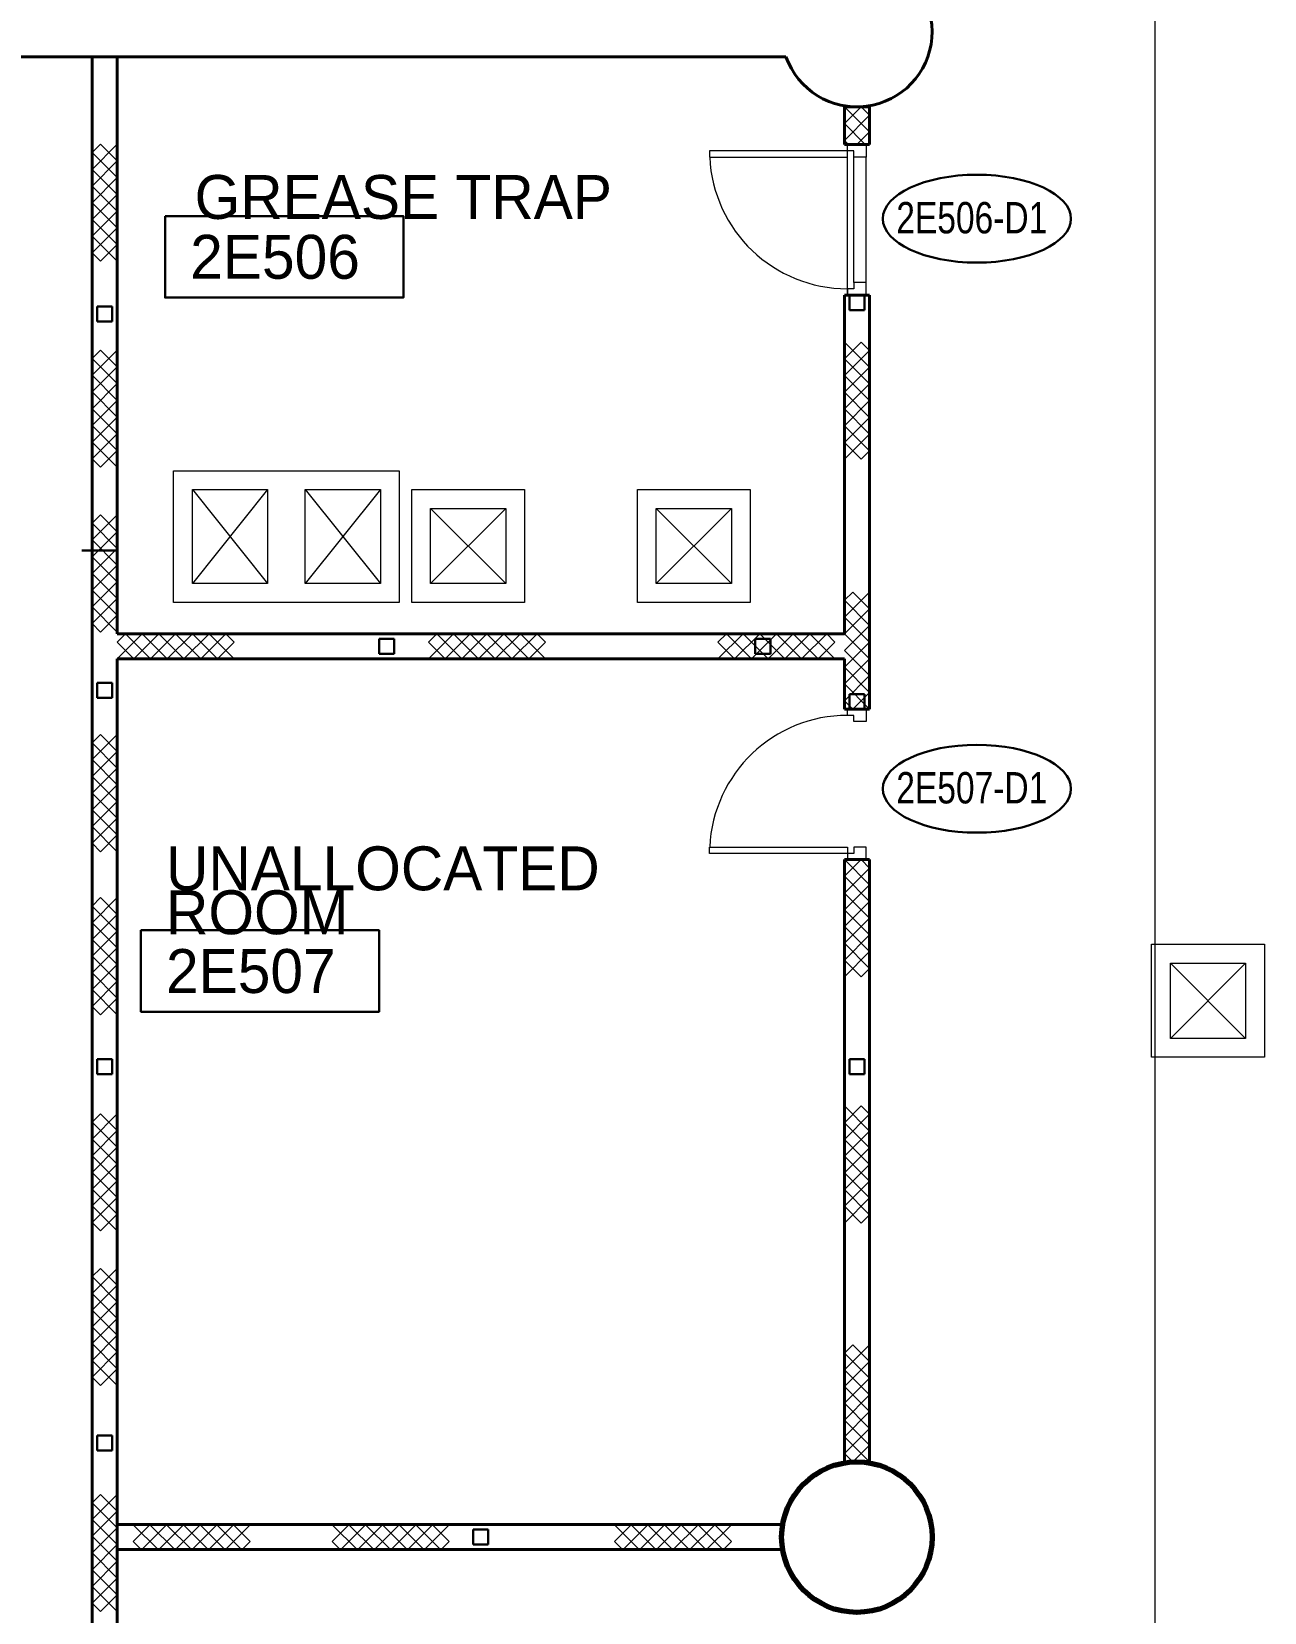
# Model space of a CAD drawing. Header units: metres. Extents: x 1807 to 3745, y 842 to 1968.
# Drawn here: x 3371.42 to 3381.25, y 1523.4 to 1536 of the extents above; entities that cross this region are included whole.
import ezdxf
from ezdxf.enums import TextEntityAlignment as Align

# ---------------------------------------------------------------- set-up
doc = ezdxf.new("R2010")
doc.units = ezdxf.units.M
doc.header["$MEASUREMENT"] = 0
doc.layers.get('0').update_dxf_attribs({"lineweight": 0})
for name, color, linetype, lineweight in [('Level 1', 7, 'Continuous', 0), ('Level 31', 7, 'Continuous', 0), ('Level 33', 7, 'Continuous', 0), ('Primary Door', 7, 'Continuous', 0), ('TRIRIGA DOOR BOX', 7, 'Continuous', 0)]:
    doc.layers.add(name, color=color, linetype=linetype, lineweight=lineweight)
doc.styles.add('Style-CHAR_FAST_FONT', font='CHAR_FAST_FONT.shx', dxfattribs={"height": 0.2})

# ---------------------------------------------------------------- blocks, each defined once
blk = doc.blocks.new('AnonymusCell_24')
at = {"layer": 'Primary Door', "color": 7, "linetype": 'Continuous', "lineweight": 30}
blk.add_ellipse((0, 0), major_axis=(0.75, 0), ratio=0.466667, dxfattribs=at)
at = {"layer": 'Primary Door', "color": 7, "linetype": 'Continuous', "lineweight": 30, "style": 'Style-CHAR_FAST_FONT', "width": 0.799986}
blk.add_text('2E507-D1', height=0.25, dxfattribs=at).set_placement((-0.643, 0.133), align=Align.TOP_LEFT)
blk = doc.blocks.new('AnonymusCell_200')
at = {"layer": 'Primary Door', "color": 7, "linetype": 'Continuous', "lineweight": 30}
blk.add_ellipse((0, 0), major_axis=(0.75, 0), ratio=0.466667, dxfattribs=at)
at = {"layer": 'Primary Door', "color": 7, "linetype": 'Continuous', "lineweight": 30, "style": 'Style-CHAR_FAST_FONT', "width": 0.799986}
blk.add_text('2E506-D1', height=0.25, dxfattribs=at).set_placement((-0.643, 0.133), align=Align.TOP_LEFT)

msp = doc.modelspace()

# ---------------------------------------------------------------- linework, layer by layer
at = {"layer": 'Level 1', "color": 7, "linetype": 'Continuous', "lineweight": 0}
for p, q in [((3380.375, 1544.25), (3380.375, 1520.25)), ((3377.9, 1535.4), (3378.1, 1535.2)), ((3378.033, 1535.4), (3377.9, 1535.267)), ((3377.9, 1535.133), (3378.1, 1535.333)), ((3378.1, 1535.333), (3378.033, 1535.4)), ((3377.9, 1535.267), (3378.067, 1535.1)), ((3378.1, 1535.2), (3378, 1535.1)), ((3371.967, 1535.102), (3371.9, 1535.036)), ((3371.9, 1534.902), (3372.1, 1535.102)), ((3372.1, 1534.969), (3371.967, 1535.102)), ((3377.933, 1535.1), (3377.9, 1535.133)), ((3377.925, 1535.1), (3378.075, 1535.1)), ((3377.925, 1535.05), (3377.925, 1535.1)), ((3377.925, 1535.05), (3377.925, 1535.1)), ((3377.925, 1535.1), (3378.075, 1535.1)), ((3378.075, 1535.1), (3378.075, 1535)), ((3378.075, 1535.1), (3378.075, 1535)), ((3371.9, 1535.036), (3372.1, 1534.836)), ((3371.9, 1534.769), (3372.1, 1534.969)), ((3377.925, 1535.05), (3376.825, 1535.05)), ((3376.825, 1535.05), (3376.825, 1535)), ((3376.825, 1535), (3377.925, 1535)), ((3377.925, 1533.9), (3377.925, 1535.05)), ((3377.975, 1535.05), (3377.925, 1535.05)), ((3377.925, 1535), (3377.925, 1535.05)), ((3377.975, 1535.05), (3377.925, 1535.05)), ((3377.975, 1535), (3377.975, 1535.05)), ((3377.975, 1535), (3377.975, 1535.05)), ((3377.975, 1534), (3377.975, 1535)), ((3378.075, 1535), (3377.975, 1535)), ((3378.075, 1535), (3377.975, 1535)), ((3378.075, 1534), (3378.075, 1535)), ((3372.1, 1534.702), (3371.9, 1534.902)), ((3372.1, 1534.836), (3371.9, 1534.636)), ((3372.1, 1534.569), (3371.9, 1534.769)), ((3371.9, 1534.502), (3372.1, 1534.702)), ((3371.9, 1534.636), (3372.1, 1534.436)), ((3371.9, 1534.369), (3372.1, 1534.569)), ((3372.1, 1534.302), (3371.9, 1534.502)), ((3372.1, 1534.436), (3371.9, 1534.236)), ((3372.1, 1534.169), (3371.9, 1534.369)), ((3371.967, 1534.169), (3372.1, 1534.302)), ((3371.9, 1534.236), (3371.967, 1534.169)), ((3377.975, 1533.95), (3377.925, 1533.95)), ((3377.925, 1533.95), (3377.925, 1533.9)), ((3377.975, 1533.95), (3377.925, 1533.95)), ((3377.925, 1533.95), (3377.925, 1533.9)), ((3378.075, 1534), (3377.975, 1534)), ((3377.975, 1534), (3377.975, 1533.95)), ((3378.075, 1534), (3377.975, 1534)), ((3377.975, 1534), (3377.975, 1533.95)), ((3378.075, 1533.9), (3378.075, 1534)), ((3378.075, 1533.9), (3378.075, 1534)), ((3377.925, 1533.9), (3378.075, 1533.9)), ((3377.925, 1533.9), (3378.075, 1533.9)), ((3371.967, 1533.461), (3371.9, 1533.394)), ((3371.9, 1533.261), (3372.1, 1533.461)), ((3372.1, 1533.328), (3371.967, 1533.461)), ((3377.9, 1533.525), (3378.1, 1533.325)), ((3378.033, 1533.525), (3377.9, 1533.392)), ((3377.9, 1533.259), (3378.1, 1533.459)), ((3378.1, 1533.459), (3378.033, 1533.525)), ((3371.9, 1533.394), (3372.1, 1533.194)), ((3371.9, 1533.128), (3372.1, 1533.328)), ((3377.9, 1533.392), (3378.1, 1533.192)), ((3378.1, 1533.325), (3377.9, 1533.125)), ((3372.1, 1533.061), (3371.9, 1533.261)), ((3372.1, 1533.194), (3371.9, 1532.994)), ((3378.1, 1533.059), (3377.9, 1533.259)), ((3378.1, 1533.192), (3377.9, 1532.992)), ((3372.1, 1532.928), (3371.9, 1533.128)), ((3371.9, 1532.861), (3372.1, 1533.061)), ((3377.9, 1533.125), (3378.1, 1532.925)), ((3377.9, 1532.859), (3378.1, 1533.059)), ((3371.9, 1532.994), (3372.1, 1532.794)), ((3371.9, 1532.728), (3372.1, 1532.928)), ((3377.9, 1532.992), (3378.1, 1532.792)), ((3378.1, 1532.925), (3377.9, 1532.725)), ((3372.1, 1532.661), (3371.9, 1532.861)), ((3372.1, 1532.794), (3371.9, 1532.594)), ((3378.1, 1532.659), (3377.9, 1532.859)), ((3378.1, 1532.792), (3377.9, 1532.592)), ((3372.1, 1532.528), (3371.9, 1532.728)), ((3377.9, 1532.725), (3378.033, 1532.592)), ((3371.9, 1532.594), (3371.967, 1532.528)), ((3371.967, 1532.528), (3372.1, 1532.661)), ((3378.033, 1532.592), (3378.1, 1532.659)), ((3372.55, 1532.5), (3374.35, 1532.5)), ((3372.55, 1531.45), (3372.55, 1532.5)), ((3374.35, 1532.5), (3374.35, 1531.45)), ((3372.7, 1532.35), (3373.3, 1531.6)), ((3373.3, 1532.35), (3372.7, 1531.6)), ((3373.6, 1532.35), (3374.2, 1531.6)), ((3374.2, 1532.35), (3373.6, 1531.6)), ((3374.45, 1532.35), (3375.35, 1532.35)), ((3374.45, 1531.45), (3374.45, 1532.35)), ((3375.35, 1532.35), (3375.35, 1531.45)), ((3376.25, 1532.35), (3377.15, 1532.35)), ((3376.25, 1531.45), (3376.25, 1532.35)), ((3377.15, 1532.35), (3377.15, 1531.45)), ((3374.6, 1532.2), (3375.2, 1531.6)), ((3375.2, 1532.2), (3374.6, 1531.6)), ((3376.4, 1532.2), (3377, 1531.6)), ((3377, 1532.2), (3376.4, 1531.6)), ((3371.967, 1532.148), (3371.9, 1532.081)), ((3371.9, 1531.948), (3372.1, 1532.148)), ((3371.9, 1532.081), (3372.1, 1531.881)), ((3372.1, 1532.014), (3371.967, 1532.148)), ((3371.9, 1531.814), (3372.1, 1532.014)), ((3372.1, 1531.748), (3371.9, 1531.948)), ((3372.1, 1531.881), (3371.9, 1531.681)), ((3372.1, 1531.614), (3371.9, 1531.814)), ((3371.9, 1531.548), (3372.1, 1531.748)), ((3371.9, 1531.681), (3372.1, 1531.481)), ((3371.9, 1531.414), (3372.1, 1531.614)), ((3372.1, 1531.348), (3371.9, 1531.548)), ((3377.967, 1531.533), (3377.9, 1531.467)), ((3377.9, 1531.333), (3378.1, 1531.533)), ((3378.1, 1531.4), (3377.967, 1531.533)), ((3372.1, 1531.481), (3371.9, 1531.281)), ((3372.1, 1531.214), (3371.9, 1531.414)), ((3374.35, 1531.45), (3372.55, 1531.45)), ((3375.35, 1531.45), (3374.45, 1531.45)), ((3377.15, 1531.45), (3376.25, 1531.45)), ((3377.9, 1531.467), (3378.1, 1531.267)), ((3371.9, 1531.281), (3371.967, 1531.214)), ((3371.967, 1531.214), (3372.1, 1531.348)), ((3377.9, 1531.2), (3378.1, 1531.4)), ((3378.1, 1531.133), (3377.9, 1531.333)), ((3372.1, 1531), (3372.3, 1531.2)), ((3372.167, 1531.2), (3372.1, 1531.133)), ((3372.367, 1531), (3372.167, 1531.2)), ((3372.233, 1531), (3372.433, 1531.2)), ((3372.3, 1531.2), (3372.5, 1531)), ((3372.567, 1531.2), (3372.367, 1531)), ((3372.433, 1531.2), (3372.633, 1531)), ((3372.5, 1531), (3372.7, 1531.2)), ((3372.767, 1531), (3372.567, 1531.2)), ((3372.633, 1531), (3372.833, 1531.2)), ((3372.7, 1531.2), (3372.9, 1531)), ((3372.967, 1531.2), (3372.767, 1531)), ((3372.833, 1531.2), (3373.033, 1531)), ((3373.033, 1531.133), (3372.967, 1531.2)), ((3374.583, 1531), (3374.783, 1531.2)), ((3374.649, 1531.2), (3374.583, 1531.133)), ((3374.849, 1531), (3374.649, 1531.2)), ((3374.716, 1531), (3374.916, 1531.2)), ((3374.783, 1531.2), (3374.983, 1531)), ((3375.049, 1531.2), (3374.849, 1531)), ((3374.916, 1531.2), (3375.116, 1531)), ((3374.983, 1531), (3375.183, 1531.2)), ((3375.249, 1531), (3375.049, 1531.2)), ((3375.116, 1531), (3375.316, 1531.2)), ((3375.183, 1531.2), (3375.383, 1531)), ((3375.449, 1531.2), (3375.249, 1531)), ((3375.316, 1531.2), (3375.516, 1531)), ((3375.516, 1531.133), (3375.449, 1531.2)), ((3376.892, 1531), (3377.092, 1531.2)), ((3376.959, 1531.2), (3376.892, 1531.133)), ((3377.159, 1531), (3376.959, 1531.2)), ((3377.025, 1531), (3377.225, 1531.2)), ((3377.092, 1531.2), (3377.292, 1531)), ((3377.359, 1531.2), (3377.159, 1531)), ((3377.225, 1531.2), (3377.425, 1531)), ((3377.292, 1531), (3377.492, 1531.2)), ((3377.559, 1531), (3377.359, 1531.2)), ((3377.425, 1531), (3377.625, 1531.2)), ((3377.492, 1531.2), (3377.692, 1531)), ((3377.759, 1531.2), (3377.559, 1531)), ((3377.625, 1531.2), (3377.825, 1531)), ((3377.825, 1531.133), (3377.759, 1531.2)), ((3378.1, 1531.267), (3377.9, 1531.067)), ((3378.1, 1531), (3377.9, 1531.2)), ((3372.1, 1531.133), (3372.233, 1531)), ((3372.9, 1531), (3373.033, 1531.133)), ((3374.583, 1531.133), (3374.716, 1531)), ((3375.383, 1531), (3375.516, 1531.133)), ((3376.892, 1531.133), (3377.025, 1531)), ((3377.692, 1531), (3377.825, 1531.133)), ((3377.9, 1530.933), (3378.1, 1531.133)), ((3377.9, 1531.067), (3378.1, 1530.867)), ((3377.9, 1530.8), (3378.1, 1531)), ((3378.1, 1530.733), (3377.9, 1530.933)), ((3378.1, 1530.867), (3377.9, 1530.667)), ((3378.1, 1530.6), (3377.9, 1530.8)), ((3377.9, 1530.667), (3377.967, 1530.6)), ((3377.967, 1530.6), (3378.1, 1530.733)), ((3377.925, 1530.6), (3378.075, 1530.6)), ((3377.925, 1530.55), (3377.925, 1530.6)), ((3377.975, 1530.55), (3377.925, 1530.55)), ((3377.975, 1530.5), (3377.975, 1530.55)), ((3378.075, 1530.6), (3378.075, 1530.5)), ((3371.967, 1530.397), (3371.9, 1530.33)), ((3371.9, 1530.197), (3372.1, 1530.397)), ((3372.1, 1530.263), (3371.967, 1530.397)), ((3378.075, 1530.5), (3377.975, 1530.5)), ((3371.9, 1530.33), (3372.1, 1530.13)), ((3371.9, 1530.063), (3372.1, 1530.263)), ((3372.1, 1529.997), (3371.9, 1530.197)), ((3372.1, 1530.13), (3371.9, 1529.93)), ((3372.1, 1529.863), (3371.9, 1530.063)), ((3371.9, 1529.797), (3372.1, 1529.997)), ((3371.9, 1529.93), (3372.1, 1529.73)), ((3371.9, 1529.663), (3372.1, 1529.863)), ((3372.1, 1529.597), (3371.9, 1529.797)), ((3372.1, 1529.73), (3371.9, 1529.53)), ((3372.1, 1529.463), (3371.9, 1529.663)), ((3371.9, 1529.53), (3371.967, 1529.463)), ((3371.967, 1529.463), (3372.1, 1529.597)), ((3376.825, 1529.45), (3376.825, 1529.5)), ((3376.825, 1529.5), (3377.925, 1529.5)), ((3377.925, 1529.45), (3376.825, 1529.45)), ((3377.9, 1529.4), (3378.1, 1529.2)), ((3378.033, 1529.4), (3377.9, 1529.267)), ((3377.925, 1529.5), (3377.925, 1529.45)), ((3377.975, 1529.45), (3377.925, 1529.45)), ((3377.925, 1529.45), (3377.925, 1529.4)), ((3377.925, 1529.4), (3378.075, 1529.4)), ((3378.075, 1529.5), (3377.975, 1529.5)), ((3377.975, 1529.5), (3377.975, 1529.45)), ((3378.1, 1529.333), (3378.033, 1529.4)), ((3378.075, 1529.4), (3378.075, 1529.5)), ((3377.9, 1529.133), (3378.1, 1529.333)), ((3377.9, 1529.267), (3378.1, 1529.067)), ((3378.1, 1529.2), (3377.9, 1529)), ((3371.967, 1529.097), (3371.9, 1529.03)), ((3371.9, 1528.897), (3372.1, 1529.097)), ((3371.9, 1529.03), (3372.1, 1528.83)), ((3372.1, 1528.964), (3371.967, 1529.097)), ((3378.1, 1528.933), (3377.9, 1529.133)), ((3378.1, 1529.067), (3377.9, 1528.867)), ((3371.9, 1528.764), (3372.1, 1528.964)), ((3372.1, 1528.697), (3371.9, 1528.897)), ((3377.9, 1529), (3378.1, 1528.8)), ((3377.9, 1528.733), (3378.1, 1528.933)), ((3372.1, 1528.83), (3371.9, 1528.63)), ((3372.1, 1528.564), (3371.9, 1528.764)), ((3377.9, 1528.867), (3378.1, 1528.667)), ((3378.1, 1528.8), (3377.9, 1528.6)), ((3371.9, 1528.497), (3372.1, 1528.697)), ((3378.1, 1528.533), (3377.9, 1528.733)), ((3378.1, 1528.667), (3377.9, 1528.467)), ((3380.35, 1528.725), (3381.25, 1528.725)), ((3380.35, 1527.825), (3380.35, 1528.725)), ((3381.25, 1528.725), (3381.25, 1527.825)), ((3371.9, 1528.63), (3372.1, 1528.43)), ((3371.9, 1528.364), (3372.1, 1528.564)), ((3377.9, 1528.6), (3378.033, 1528.467)), ((3378.033, 1528.467), (3378.1, 1528.533)), ((3380.5, 1528.575), (3381.1, 1527.975)), ((3381.1, 1528.575), (3380.5, 1527.975)), ((3372.1, 1528.297), (3371.9, 1528.497)), ((3372.1, 1528.43), (3371.9, 1528.23)), ((3372.1, 1528.164), (3371.9, 1528.364)), ((3371.967, 1528.164), (3372.1, 1528.297)), ((3371.9, 1528.23), (3371.967, 1528.164)), ((3381.25, 1527.825), (3380.35, 1527.825)), ((3371.967, 1527.373), (3371.9, 1527.307)), ((3371.9, 1527.173), (3372.1, 1527.373)), ((3372.1, 1527.24), (3371.967, 1527.373)), ((3377.9, 1527.437), (3378.1, 1527.237)), ((3378.033, 1527.437), (3377.9, 1527.303)), ((3378.1, 1527.37), (3378.033, 1527.437)), ((3371.9, 1527.307), (3372.1, 1527.107)), ((3377.9, 1527.17), (3378.1, 1527.37)), ((3377.9, 1527.303), (3378.1, 1527.103)), ((3371.9, 1527.04), (3372.1, 1527.24)), ((3372.1, 1526.973), (3371.9, 1527.173)), ((3378.1, 1527.237), (3377.9, 1527.037)), ((3378.1, 1526.97), (3377.9, 1527.17)), ((3372.1, 1527.107), (3371.9, 1526.907)), ((3372.1, 1526.84), (3371.9, 1527.04)), ((3378.1, 1527.103), (3377.9, 1526.903)), ((3377.9, 1527.037), (3378.1, 1526.837)), ((3371.9, 1526.773), (3372.1, 1526.973)), ((3371.9, 1526.907), (3372.1, 1526.707)), ((3377.9, 1526.77), (3378.1, 1526.97)), ((3377.9, 1526.903), (3378.1, 1526.703)), ((3371.9, 1526.64), (3372.1, 1526.84)), ((3372.1, 1526.573), (3371.9, 1526.773)), ((3378.1, 1526.837), (3377.9, 1526.637)), ((3378.1, 1526.57), (3377.9, 1526.77)), ((3372.1, 1526.707), (3371.9, 1526.507)), ((3372.1, 1526.44), (3371.9, 1526.64)), ((3378.1, 1526.703), (3377.9, 1526.503)), ((3377.9, 1526.637), (3378.033, 1526.503)), ((3371.9, 1526.507), (3371.967, 1526.44)), ((3371.967, 1526.44), (3372.1, 1526.573)), ((3378.033, 1526.503), (3378.1, 1526.57)), ((3371.967, 1526.142), (3371.9, 1526.076)), ((3371.9, 1525.942), (3372.1, 1526.142)), ((3372.1, 1526.009), (3371.967, 1526.142)), ((3371.9, 1526.076), (3372.1, 1525.876)), ((3371.9, 1525.809), (3372.1, 1526.009)), ((3372.1, 1525.742), (3371.9, 1525.942)), ((3372.1, 1525.876), (3371.9, 1525.676)), ((3372.1, 1525.609), (3371.9, 1525.809)), ((3371.9, 1525.542), (3372.1, 1525.742)), ((3371.9, 1525.676), (3372.1, 1525.476)), ((3371.9, 1525.409), (3372.1, 1525.609)), ((3372.1, 1525.342), (3371.9, 1525.542)), ((3377.967, 1525.533), (3377.9, 1525.467)), ((3377.9, 1525.333), (3378.1, 1525.533)), ((3378.1, 1525.4), (3377.967, 1525.533)), ((3372.1, 1525.476), (3371.9, 1525.276)), ((3372.1, 1525.209), (3371.9, 1525.409)), ((3377.9, 1525.467), (3378.1, 1525.267)), ((3377.9, 1525.2), (3378.1, 1525.4)), ((3371.9, 1525.276), (3371.967, 1525.209)), ((3371.967, 1525.209), (3372.1, 1525.342)), ((3378.1, 1525.133), (3377.9, 1525.333)), ((3378.1, 1525.267), (3377.9, 1525.067)), ((3378.1, 1525), (3377.9, 1525.2)), ((3377.9, 1524.933), (3378.1, 1525.133)), ((3377.9, 1525.067), (3378.1, 1524.867)), ((3377.9, 1524.8), (3378.1, 1525)), ((3378.1, 1524.733), (3377.9, 1524.933)), ((3378.1, 1524.867), (3377.9, 1524.667)), ((3378.1, 1524.6), (3377.9, 1524.8)), ((3377.967, 1524.6), (3378.1, 1524.733)), ((3377.9, 1524.667), (3377.967, 1524.6)), ((3371.967, 1524.34), (3371.9, 1524.274)), ((3371.9, 1524.14), (3372.1, 1524.34)), ((3371.9, 1524.274), (3372.1, 1524.074)), ((3372.1, 1524.207), (3371.967, 1524.34)), ((3371.9, 1524.007), (3372.1, 1524.207)), ((3372.1, 1523.94), (3371.9, 1524.14)), ((3372.362, 1524.099), (3372.229, 1523.966)), ((3372.429, 1523.899), (3372.229, 1524.099)), ((3372.295, 1523.899), (3372.495, 1524.099)), ((3372.562, 1523.899), (3372.362, 1524.099)), ((3372.629, 1524.099), (3372.429, 1523.899)), ((3372.495, 1524.099), (3372.695, 1523.899)), ((3372.762, 1524.099), (3372.562, 1523.899)), ((3372.829, 1523.899), (3372.629, 1524.099)), ((3372.695, 1523.899), (3372.895, 1524.099)), ((3372.962, 1523.899), (3372.762, 1524.099)), ((3373.029, 1524.099), (3372.829, 1523.899)), ((3372.895, 1524.099), (3373.095, 1523.899)), ((3373.162, 1524.099), (3372.962, 1523.899)), ((3373.162, 1523.966), (3373.029, 1524.099)), ((3373.949, 1524.099), (3373.816, 1523.966)), ((3374.016, 1523.899), (3373.816, 1524.099)), ((3373.882, 1523.899), (3374.082, 1524.099)), ((3374.149, 1523.899), (3373.949, 1524.099)), ((3374.216, 1524.099), (3374.016, 1523.899)), ((3374.082, 1524.099), (3374.282, 1523.899)), ((3374.349, 1524.099), (3374.149, 1523.899)), ((3374.416, 1523.899), (3374.216, 1524.099)), ((3374.282, 1523.899), (3374.482, 1524.099)), ((3374.549, 1523.899), (3374.349, 1524.099)), ((3374.616, 1524.099), (3374.416, 1523.899)), ((3374.482, 1524.099), (3374.682, 1523.899)), ((3374.749, 1524.099), (3374.549, 1523.899)), ((3374.749, 1523.966), (3374.616, 1524.099)), ((3376.199, 1524.099), (3376.066, 1523.966)), ((3376.266, 1523.899), (3376.066, 1524.099)), ((3376.133, 1523.899), (3376.333, 1524.099)), ((3376.399, 1523.899), (3376.199, 1524.099)), ((3376.466, 1524.099), (3376.266, 1523.899)), ((3376.333, 1524.099), (3376.533, 1523.899)), ((3376.599, 1524.099), (3376.399, 1523.899)), ((3376.666, 1523.899), (3376.466, 1524.099)), ((3376.533, 1523.899), (3376.733, 1524.099)), ((3376.799, 1523.899), (3376.599, 1524.099)), ((3376.866, 1524.099), (3376.666, 1523.899)), ((3376.733, 1524.099), (3376.933, 1523.899)), ((3376.999, 1524.099), (3376.799, 1523.899)), ((3376.999, 1523.966), (3376.866, 1524.099)), ((3372.1, 1524.074), (3371.9, 1523.874)), ((3372.1, 1523.807), (3371.9, 1524.007)), ((3371.9, 1523.74), (3372.1, 1523.94)), ((3371.9, 1523.874), (3372.1, 1523.674)), ((3372.229, 1523.966), (3372.295, 1523.899)), ((3373.095, 1523.899), (3373.162, 1523.966)), ((3373.816, 1523.966), (3373.882, 1523.899)), ((3374.682, 1523.899), (3374.749, 1523.966)), ((3376.066, 1523.966), (3376.133, 1523.899)), ((3376.933, 1523.899), (3376.999, 1523.966)), ((3371.9, 1523.607), (3372.1, 1523.807)), ((3372.1, 1523.54), (3371.9, 1523.74)), ((3372.1, 1523.674), (3371.9, 1523.474)), ((3372.1, 1523.407), (3371.9, 1523.607)), ((3371.9, 1523.474), (3371.967, 1523.407)), ((3371.967, 1523.407), (3372.1, 1523.54))]:
    msp.add_line(p, q, dxfattribs=at)
at = {"layer": 'Level 1', "color": 7, "linetype": 'Continuous', "lineweight": 40}
for p, q in [((3377.434, 1535.8), (3366.613, 1535.8)), ((3372.1, 1535.8), (3371.9, 1535.8)), ((3371.9, 1505.15), (3371.9, 1535.8)), ((3372.1, 1531.2), (3372.1, 1535.8)), ((3377.9, 1535.4), (3378.1, 1535.4)), ((3377.9, 1535.4), (3377.9, 1535.1)), ((3378.1, 1535.4), (3378.1, 1535.1)), ((3378.1, 1535.1), (3377.9, 1535.1)), ((3378.1, 1533.9), (3377.9, 1533.9)), ((3377.9, 1533.9), (3377.9, 1531.2)), ((3378.1, 1533.9), (3378.1, 1530.6)), ((3372.1, 1531.2), (3377.9, 1531.2)), ((3372.1, 1531), (3377.9, 1531)), ((3372.1, 1515.85), (3372.1, 1531)), ((3377.9, 1531), (3377.9, 1530.6)), ((3377.9, 1530.6), (3378.1, 1530.6)), ((3378.1, 1529.4), (3377.9, 1529.4)), ((3377.9, 1524.6), (3377.9, 1529.4)), ((3378.1, 1524.6), (3378.1, 1529.4)), ((3378.1, 1524.6), (3377.9, 1524.6)), ((3377.409, 1524.101), (3372.1, 1524.101)), ((3377.409, 1523.901), (3372.1, 1523.901))]:
    msp.add_line(p, q, dxfattribs=at)
at = {"layer": 'Level 1', "color": 7, "linetype": 'Continuous', "lineweight": 30}
for p, q in [((3372.06, 1533.81), (3371.94, 1533.81)), ((3371.94, 1533.81), (3371.94, 1533.69)), ((3372.06, 1533.69), (3372.06, 1533.81)), ((3378.06, 1533.9), (3377.94, 1533.9)), ((3377.94, 1533.9), (3377.94, 1533.78)), ((3378.06, 1533.78), (3378.06, 1533.9)), ((3371.94, 1533.69), (3372.06, 1533.69)), ((3377.94, 1533.78), (3378.06, 1533.78)), ((3374.31, 1531.16), (3374.19, 1531.16)), ((3374.19, 1531.16), (3374.19, 1531.04)), ((3374.31, 1531.04), (3374.31, 1531.16)), ((3377.31, 1531.16), (3377.19, 1531.16)), ((3377.19, 1531.16), (3377.19, 1531.04)), ((3377.31, 1531.04), (3377.31, 1531.16)), ((3374.19, 1531.04), (3374.31, 1531.04)), ((3377.19, 1531.04), (3377.31, 1531.04)), ((3372.06, 1530.81), (3371.94, 1530.81)), ((3371.94, 1530.81), (3371.94, 1530.69)), ((3372.06, 1530.69), (3372.06, 1530.81)), ((3371.94, 1530.69), (3372.06, 1530.69)), ((3378.06, 1530.72), (3377.94, 1530.72)), ((3377.94, 1530.72), (3377.94, 1530.6)), ((3378.06, 1530.6), (3378.06, 1530.72)), ((3377.94, 1530.6), (3378.06, 1530.6)), ((3372.06, 1527.81), (3371.94, 1527.81)), ((3371.94, 1527.81), (3371.94, 1527.69)), ((3372.06, 1527.69), (3372.06, 1527.81)), ((3378.06, 1527.81), (3377.94, 1527.81)), ((3377.94, 1527.81), (3377.94, 1527.69)), ((3378.06, 1527.69), (3378.06, 1527.81)), ((3371.94, 1527.69), (3372.06, 1527.69)), ((3377.94, 1527.69), (3378.06, 1527.69)), ((3372.06, 1524.81), (3371.94, 1524.81)), ((3371.94, 1524.81), (3371.94, 1524.69)), ((3372.06, 1524.69), (3372.06, 1524.81)), ((3371.94, 1524.69), (3372.06, 1524.69)), ((3375.059, 1524.061), (3374.939, 1524.061)), ((3374.939, 1524.061), (3374.939, 1523.941)), ((3375.059, 1523.941), (3375.059, 1524.061)), ((3374.939, 1523.941), (3375.059, 1523.941))]:
    msp.add_line(p, q, dxfattribs=at)
at = {"layer": 'Level 1', "color": 7, "linetype": 'Continuous', "lineweight": 13}
for p, q in [((3372.7, 1532.35), (3373.3, 1532.35)), ((3372.7, 1531.6), (3372.7, 1532.35)), ((3373.3, 1532.35), (3373.3, 1531.6)), ((3373.6, 1532.35), (3374.2, 1532.35)), ((3373.6, 1531.6), (3373.6, 1532.35)), ((3374.2, 1532.35), (3374.2, 1531.6)), ((3374.6, 1532.2), (3375.2, 1532.2)), ((3374.6, 1531.6), (3374.6, 1532.2)), ((3375.2, 1532.2), (3375.2, 1531.6)), ((3376.4, 1532.2), (3377, 1532.2)), ((3376.4, 1531.6), (3376.4, 1532.2)), ((3377, 1532.2), (3377, 1531.6)), ((3373.3, 1531.6), (3372.7, 1531.6)), ((3374.2, 1531.6), (3373.6, 1531.6)), ((3375.2, 1531.6), (3374.6, 1531.6)), ((3377, 1531.6), (3376.4, 1531.6)), ((3380.5, 1528.575), (3381.1, 1528.575)), ((3380.5, 1527.975), (3380.5, 1528.575)), ((3381.1, 1528.575), (3381.1, 1527.975)), ((3381.1, 1527.975), (3380.5, 1527.975))]:
    msp.add_line(p, q, dxfattribs=at)
at = {"layer": 'Level 1', "color": 7, "linetype": 'Continuous', "lineweight": 70}
msp.add_circle((3378, 1524), 0.6, dxfattribs=at)
at = {"layer": 'Level 1', "color": 7, "linetype": 'Continuous', "lineweight": 40}
msp.add_arc((3378, 1536), 0.6, 199.4712, 73.0422, dxfattribs=at)
at = {"layer": 'Level 1', "color": 7, "linetype": 'Continuous', "lineweight": 0}
for centre, start, end in [((3377.925, 1535.05), 182.6026, 270), ((3377.925, 1529.45), 90, 177.3974)]:
    msp.add_arc(centre, 1.1, start, end, dxfattribs=at)
at = {"layer": 'Level 31', "color": 7, "linetype": 'Continuous', "lineweight": 30}
msp.add_line((3372.089, 1531.863), (3371.82, 1531.863), dxfattribs=at)
at = {"layer": 'TRIRIGA DOOR BOX', "color": 251, "linetype": 'Continuous', "lineweight": 30, "true_color": 0x555555}
for points in [[(3372.483, 1534.53), (3374.383, 1534.53), (3374.383, 1533.88), (3372.483, 1533.88)], [(3372.29, 1528.837), (3374.19, 1528.837), (3374.19, 1528.187), (3372.29, 1528.187)]]:
    msp.add_lwpolyline(points, close=True, dxfattribs=at)

# ---------------------------------------------------------------- block references
at = {"color": 7, "linetype": 'Continuous', "lineweight": 0}
for name, p in [('AnonymusCell_200', (3378.957, 1534.509)), ('AnonymusCell_24', (3378.957, 1529.965))]:
    msp.add_blockref(name, p, dxfattribs=at)

# ---------------------------------------------------------------- texts
at = {"layer": 'Level 31', "color": 7, "linetype": 'Continuous', "lineweight": 30, "style": 'Style-CHAR_FAST_FONT'}
msp.add_text('GREASE TRAP', height=0.35, dxfattribs=at).set_placement((3372.718, 1534.682), align=Align.MIDDLE_LEFT)
at = {"layer": 'Level 31', "color": 7, "linetype": 'Continuous', "lineweight": 30, "insert": (3372.49, 1529.153), "char_height": 0.35, "width": 4.07736, "attachment_point": 4, "line_spacing_factor": 0.6, "style": 'Style-CHAR_FAST_FONT'}
msp.add_mtext('UNALLOCATED\\PROOM\\P', dxfattribs=at)
at = {"layer": 'Level 33', "color": 7, "linetype": 'Continuous', "lineweight": 13, "style": 'Style-CHAR_FAST_FONT'}
for s, p in [('2E506', (3372.683, 1534.205)), ('2E507', (3372.49, 1528.512))]:
    msp.add_text(s, height=0.35, dxfattribs=at).set_placement(p, align=Align.MIDDLE_LEFT)

doc.saveas('drawing.dxf')
